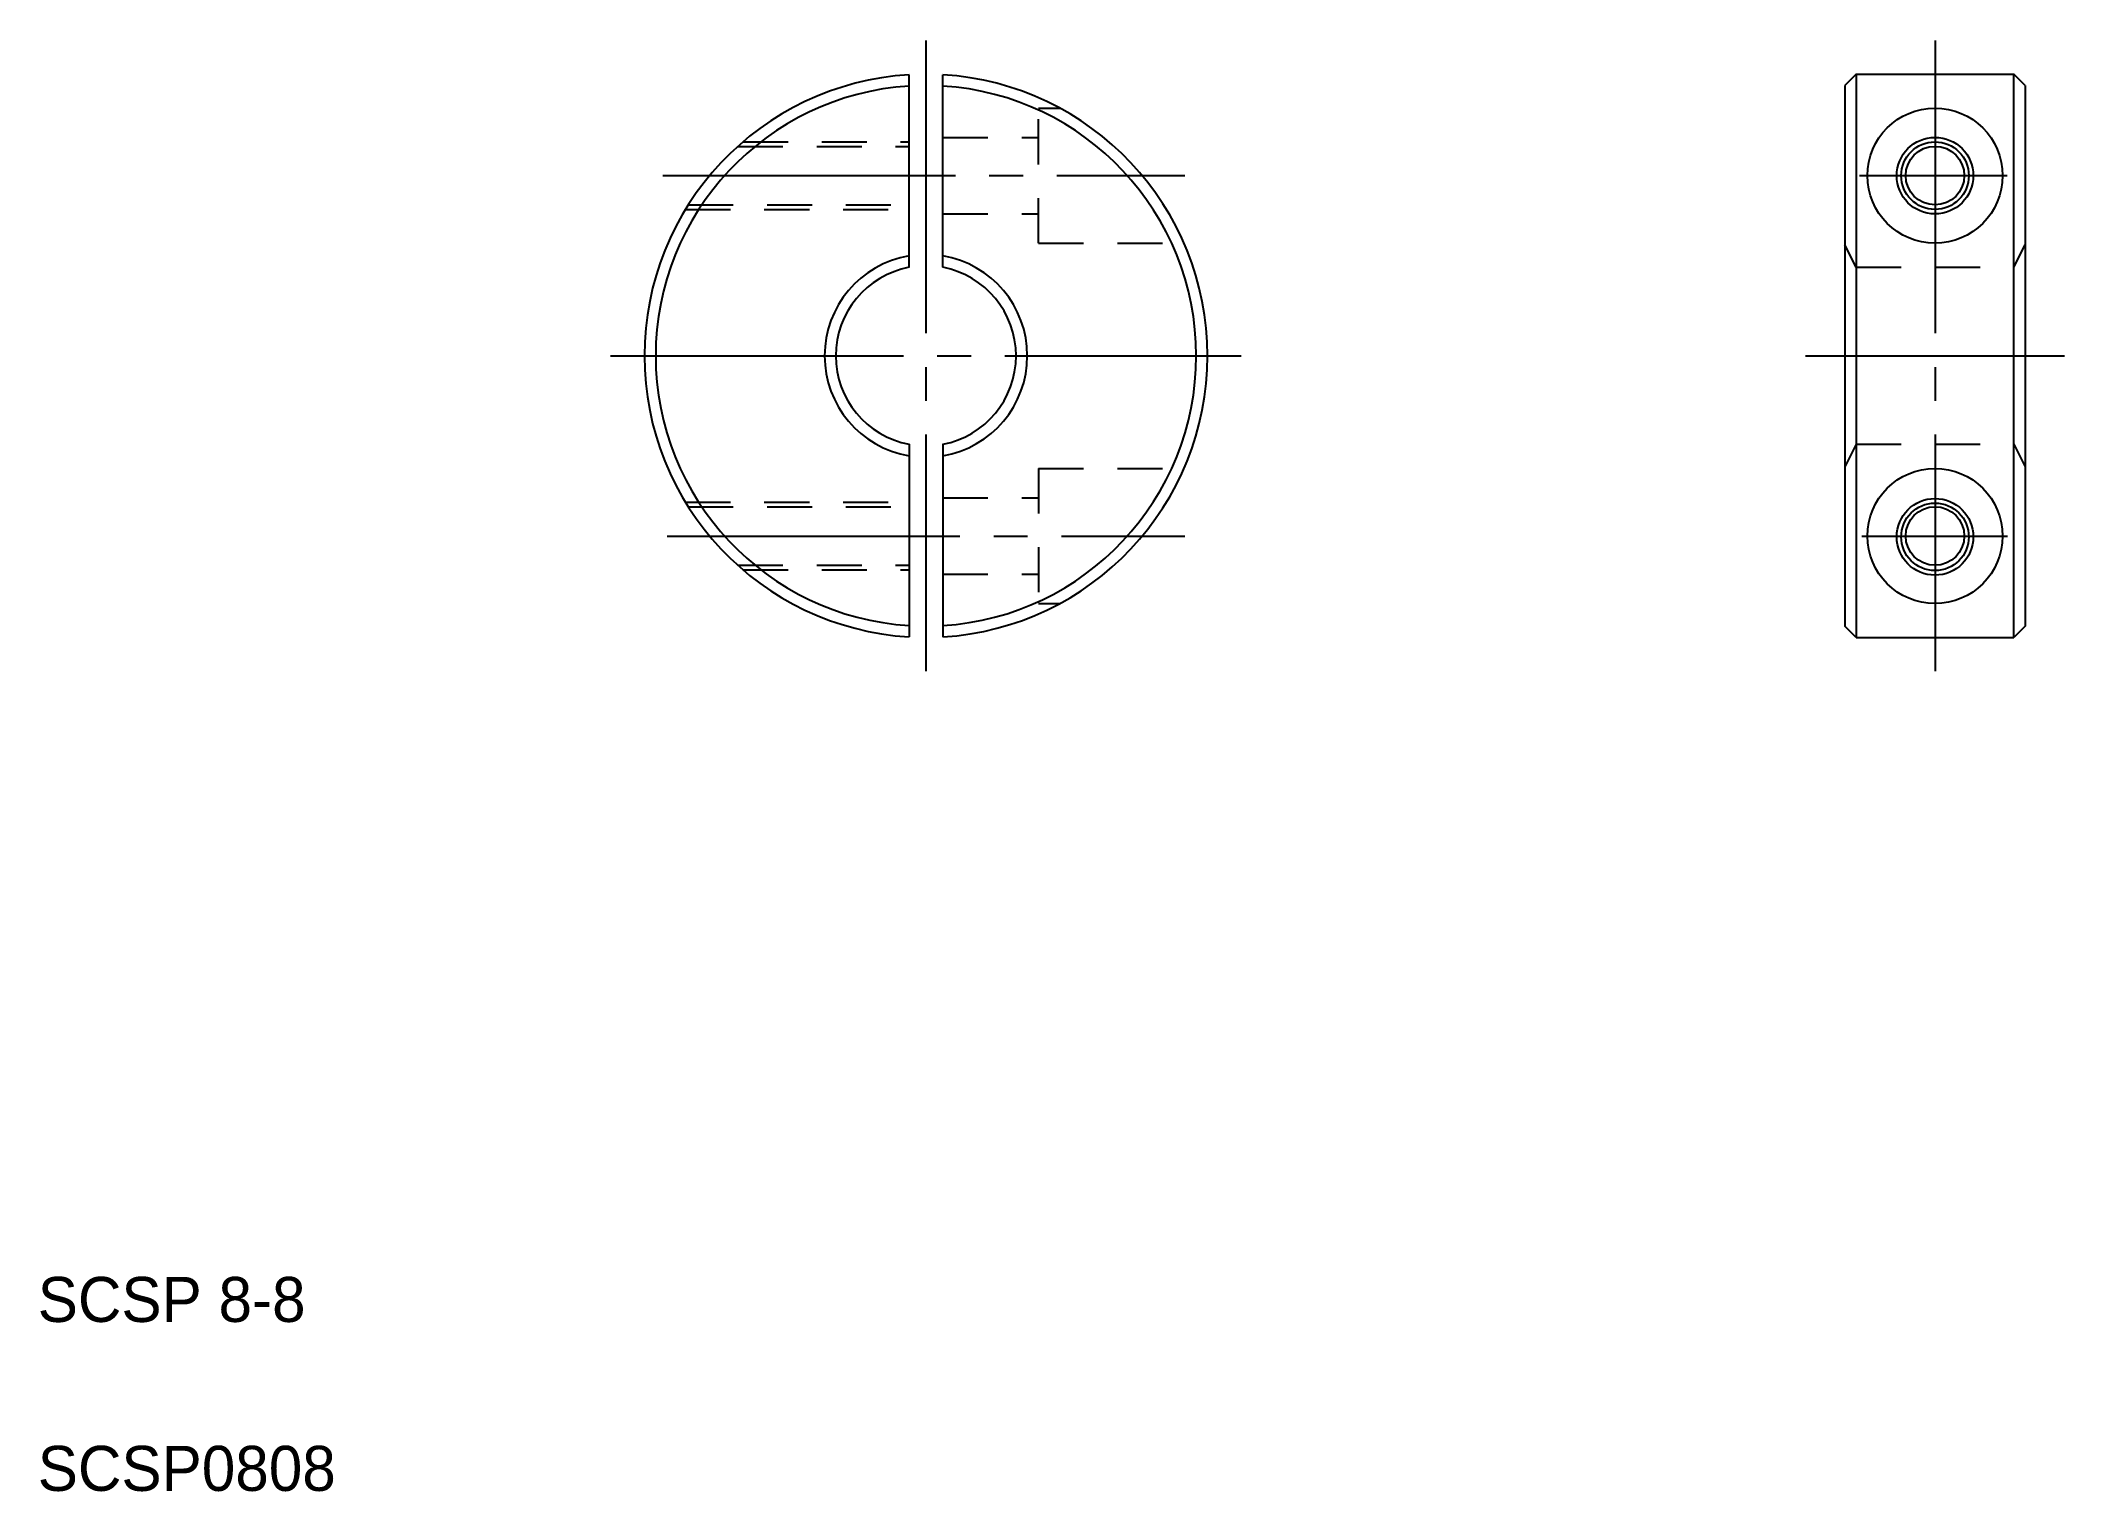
# Model space of a CAD drawing. Extents: x 62.8 to 152.7, y 160.1 to 224.6.
import ezdxf

# ---------------------------------------------------------------- set-up
doc = ezdxf.new("R2010")
doc.units = 0
doc.linetypes.add('CENTER', pattern=[17.5, 13, -1.5, 1.5, -1.5])
doc.linetypes.add('DASHED', pattern=[3.5, 2, -1.5])
doc.layers.get('0').update_dxf_attribs({"linetype": 'CONTINUOUS'})
doc.layers.add('CENTER', color=1, linetype='CENTER')

msp = doc.modelspace()

# ---------------------------------------------------------------- linework, layer by layer
at = {"color": 7, "linetype": 'CONTINUOUS'}
for p, q in [((101.386, 214.491), (101.386, 223.039)), ((102.886, 214.491), (102.886, 223.039)), ((143.435, 223.061), (142.935, 222.561)), ((143.435, 223.061), (143.435, 198.061)), ((143.435, 223.061), (150.435, 223.061)), ((150.435, 198.061), (150.435, 223.061)), ((150.935, 222.561), (150.435, 223.061)), ((142.935, 222.561), (142.935, 198.561)), ((150.935, 222.561), (150.935, 198.561)), ((101.386, 206.632), (101.386, 198.084)), ((102.886, 206.632), (102.886, 198.084)), ((143.435, 198.061), (142.935, 198.561)), ((143.435, 198.061), (150.435, 198.061)), ((150.935, 198.561), (150.435, 198.061))]:
    msp.add_line(p, q, dxfattribs=at)
for p, q in [((145.185, 223.061), (145.185, 223.062)), ((146.935, 223.061), (146.935, 223.061))]:
    msp.add_line(p, q)
at = {"color": 3, "linetype": 'DASHED'}
for p, q in [((107.136, 215.561), (107.136, 221.561)), ((107.136, 221.561), (108.073, 221.561)), ((102.886, 220.261), (107.136, 220.261)), ((93.784, 219.861), (101.386, 219.861)), ((94.012, 220.061), (101.386, 220.061)), ((91.459, 217.061), (101.386, 217.061)), ((91.583, 217.261), (101.386, 217.261)), ((102.886, 216.861), (107.136, 216.861)), ((107.136, 215.561), (113.625, 215.561)), ((143.435, 214.491), (142.935, 215.491)), ((150.435, 214.491), (150.935, 215.491)), ((143.435, 214.491), (150.435, 214.491)), ((143.435, 206.632), (142.935, 205.632)), ((143.435, 206.632), (150.435, 206.632)), ((150.435, 206.632), (150.935, 205.632)), ((107.136, 205.561), (113.625, 205.561)), ((107.136, 205.561), (107.136, 199.561)), ((91.459, 204.061), (101.386, 204.061)), ((102.886, 204.261), (107.136, 204.261)), ((91.583, 203.861), (101.386, 203.861)), ((93.784, 201.261), (101.386, 201.261)), ((94.012, 201.061), (101.386, 201.061)), ((102.886, 200.861), (107.136, 200.861)), ((107.136, 199.561), (108.073, 199.561))]:
    msp.add_line(p, q, dxfattribs=at)
for centre, radius in [((146.935, 218.561), 3), ((146.935, 218.561), 1.7), ((146.935, 218.561), 1.3), ((146.935, 202.561), 3), ((146.935, 202.525), 1.7), ((146.935, 202.561), 1.3)]:
    msp.add_circle(centre, radius)
at = {"color": 3}
for centre in [(146.935, 218.561), (146.935, 202.525)]:
    msp.add_circle(centre, 1.5, dxfattribs=at)
at = {"color": 7, "linetype": 'CONTINUOUS'}
for radius, start, end in [(12.5, 93.43982, 266.56018), (12.5, 273.43981, 86.56019), (12, 93.58332, 266.41666), (12, 273.58332, 86.41668), (4.5, 99.59407, 260.40593), (4.5, 279.59407, 80.40593), (4, 100.80693, 259.19308), (4, 280.80692, 79.19308)]:
    msp.add_arc((102.136, 210.561), radius, start, end, dxfattribs=at)
at = {"layer": 'CENTER', "color": 1, "linetype": 'CENTER'}
for p, q in [((102.136, 224.561), (102.136, 196.561)), ((146.935, 224.561), (146.935, 196.561)), ((90.448, 218.561), (113.625, 218.561)), ((143.58, 218.561), (150.14, 218.561)), ((88.136, 210.561), (116.136, 210.561)), ((141.185, 210.561), (152.685, 210.561)), ((90.647, 202.561), (113.625, 202.561)), ((143.681, 202.561), (150.16, 202.561))]:
    msp.add_line(p, q, dxfattribs=at)

# ---------------------------------------------------------------- texts
for s, p in [('SCSP 8-8', (62.702, 167.667)), ('SCSP0808', (62.702, 160.167))]:
    msp.add_text(s, height=2).set_placement(p)

doc.saveas('drawing.dxf')
